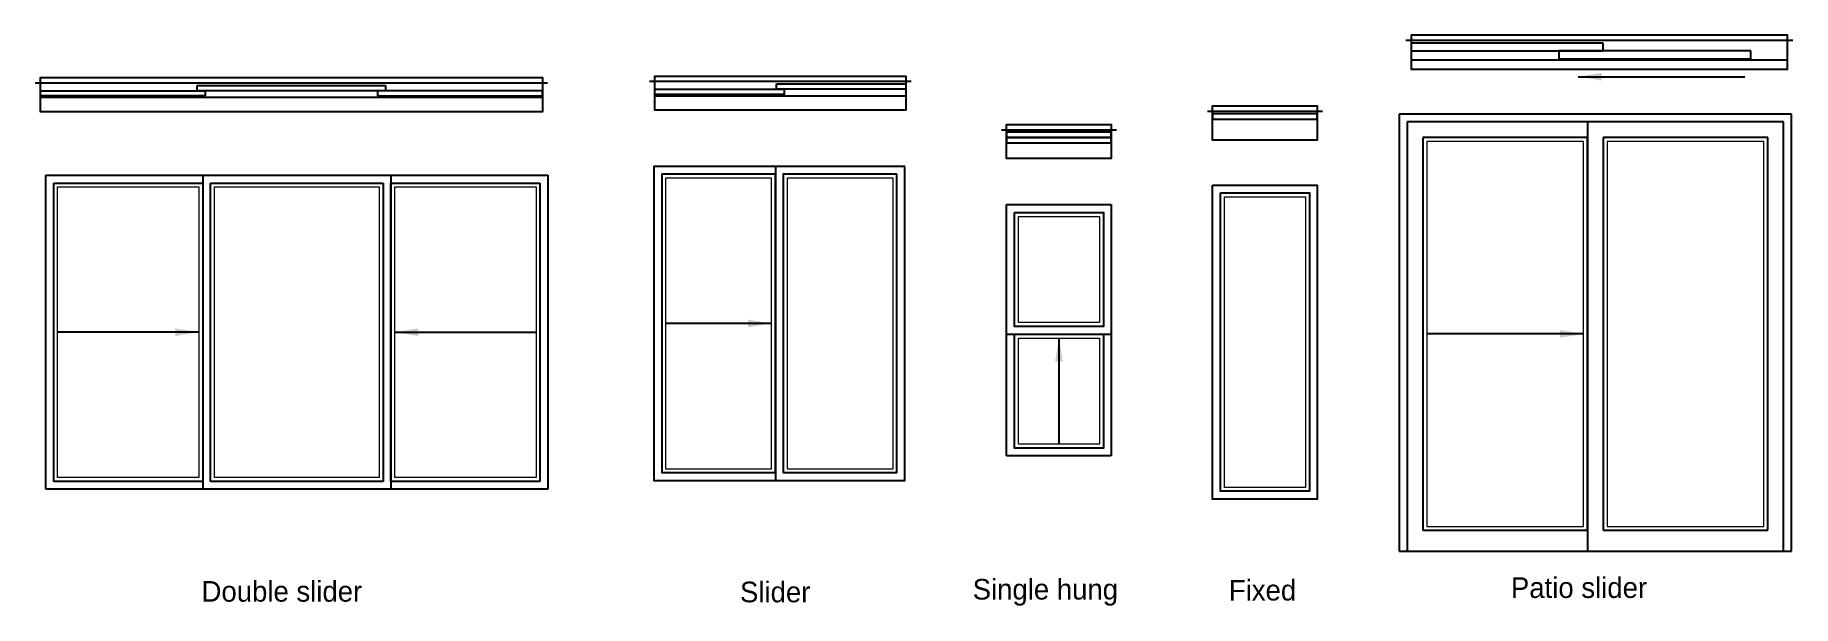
# Model space of a CAD drawing. Header units: millimetres. Extents: x 4542 to 4878, y 13265 to 13374.
import ezdxf

# ---------------------------------------------------------------- set-up
doc = ezdxf.new("R2010")
doc.units = ezdxf.units.MM
doc.layers.add('TEXT', color=4, linetype='Continuous')
doc.styles.add('Century Gothic', font='')
doc.styles.add('Dims', font='Arial.ttf')
doc.styles.get('Century Gothic').set_extended_font_data('Century Gothic')
doc.dimstyles.new('Arch 48', dxfattribs={"dimscale": 48, "dimtxt": 0.09375, "dimasz": 0.09375, "dimexe": 0.0625, "dimexo": 0.12, "dimgap": 0.023438, "dimtad": 1, "dimdec": 4, "dimzin": 3, "dimdsep": 46, "dimlunit": 4, "dimtxsty": 'Dims', "dimblk": 'ARCHTICK', "dimcen": 0.09, "dimadec": 0, "dimazin": 0, "dimtfac": 1, "dimtdec": 4, "dimtofl": 0, "dimtmove": 0, "dimatfit": 3, "dimfxl": 0, "dimfrac": 1, "dimtolj": 1, "dimtzin": 0, "dimarcsym": 0})

# ---------------------------------------------------------------- blocks, each defined once
blk = doc.blocks.new('*U24')
at = {"linetype": 'ByBlock'}
blk.add_lwpolyline([(-11, 0), (-10, 0), (-10, 1), (10, 1), (10, 0), (11, 0)], dxfattribs=at)
for points in [[(-10, 0), (10, 0), (10, -5.5), (-10, -5.5)], [(-10, -1.5), (10, -1.5), (10, -0.5), (-10, -0.5)]]:
    blk.add_lwpolyline(points, close=True, dxfattribs=at)
blk = doc.blocks.new('*U20')
at = {"linetype": 'ByBlock'}
blk.add_lwpolyline([(-11, 0), (-10, 0), (-10, 1), (10, 1), (10, 0), (11, 0)], dxfattribs=at)
for points in [[(-10, 0), (10, 0), (10, -5.5), (-10, -5.5)], [(-10, -1.5), (10, -1.5), (10, -0.5), (-10, -0.5)], [(-10, -2.5), (10, -2.5), (10, -1.5), (-10, -1.5)]]:
    blk.add_lwpolyline(points, close=True, dxfattribs=at)
blk = doc.blocks.new('*U21')
blk.add_line((-24, -2.75), (24, -2.75))
at = {"linetype": 'ByBlock'}
blk.add_lwpolyline([(-25, 0), (-24, 0), (-24, 1), (24, 1), (24, 0), (25, 0)], dxfattribs=at)
blk.add_lwpolyline([(-24, 0), (24, 0), (24, -5.5), (-24, -5.5)], close=True, dxfattribs=at)
for points in [[(-24, -1.5), (0.75, -1.5), (0.75, -2.5), (-24, -2.5)], [(-0.75, -0.5), (24, -0.5), (24, -1.5), (-0.75, -1.5)]]:
    blk.add_lwpolyline(points, close=True)
blk = doc.blocks.new('*U22')
for p, q in [((-48, -1.5), (-16.5, -1.5)), ((-48, -2.5), (-48, -1.5)), ((-16.5, -2.5), (-48, -2.5)), ((-48, -2.75), (48, -2.75)), ((-18, -0.5), (18, -0.5)), ((-18, -1.5), (-18, -0.5)), ((18, -1.5), (-18, -1.5)), ((-16.5, -1.5), (-16.5, -2.5)), ((48, -1.5), (16.5, -1.5)), ((16.5, -1.5), (16.5, -2.5)), ((16.5, -2.5), (48, -2.5)), ((18, -0.5), (18, -1.5)), ((48, -2.5), (48, -1.5))]:
    blk.add_line(p, q)
at = {"linetype": 'ByBlock'}
blk.add_lwpolyline([(-49, 0), (-48, 0), (-48, 1), (48, 1), (48, 0), (49, 0)], dxfattribs=at)
blk.add_lwpolyline([(-48, 0), (48, 0), (48, -5.5), (-48, -5.5)], close=True, dxfattribs=at)
blk = doc.blocks.new('_ArchTick')
at = {"color": 0, "linetype": 'ByBlock', "const_width": 0.15}
blk.add_lwpolyline([(-0.5, -0.5), (0.5, 0.5)], dxfattribs=at)
blk = doc.blocks.new('*U29')
at = {"linetype": 'ByBlock'}
for points in [[(0, 0), (20, 0), (20, -60), (0, -60), (0, 0)], [(1.5, -1.5), (18.5, -1.5), (18.5, -58.5), (1.5, -58.5), (1.5, -1.5)]]:
    blk.add_lwpolyline(points, dxfattribs=at)
at = {"linetype": 'ByBlock', "lineweight": 5}
blk.add_lwpolyline([(2.25, -2.25), (17.75, -2.25), (17.75, -57.75), (2.25, -57.75), (2.25, -2.25)], dxfattribs=at)
blk = doc.blocks.new('*U23')
blk.add_line((36, -3.75), (-36, -3.75))
at = {"linetype": 'ByBlock'}
blk.add_lwpolyline([(37, 0), (36, 0), (36, 1), (-36, 1), (-36, 0), (-37, 0)], dxfattribs=at)
blk.add_lwpolyline([(36, 0), (-36, 0), (-36, -5.5), (36, -5.5)], close=True, dxfattribs=at)
for points in [[(0.75, -0.5), (-36, -0.5), (-36, -2), (0.75, -2)], [(29, -2), (-7.75, -2), (-7.75, -3.5), (29, -3.5)]]:
    blk.add_lwpolyline(points, close=True)
blk.add_leader([(-4.06, -6.93), (27.84, -6.93)], dimstyle='Arch 48', override={"dimgap": 0.023438, "dimtad": 0})
blk = doc.blocks.new('*U26')
at = {"linetype": 'ByBlock'}
for p, q in [((0, 83.5), (-75, 83.5)), ((-75, 83.5), (-75, 0)), ((-1.5, 82), (-73.5, 82)), ((-73.5, 82), (-73.5, 0)), ((-39, 82), (-39, 0)), ((-1.5, 0), (-1.5, 82)), ((0, 0), (0, 83.5)), ((-39, 79), (-70.5, 79)), ((-70.5, 79), (-70.5, 4)), ((-39, 4), (-39, 79)), ((-4.5, 79), (-36, 79)), ((-36, 79), (-36, 4)), ((-4.5, 4), (-4.5, 79)), ((-70.5, 4), (-39, 4)), ((-36, 4), (-4.5, 4)), ((-75, 0), (-73.5, 0)), ((-73.5, 0), (-1.5, 0)), ((-1.5, 0), (0, 0))]:
    blk.add_line(p, q, dxfattribs=at)
at = {"linetype": 'ByBlock', "lineweight": 5}
for p, q in [((-39.75, 78.25), (-69.75, 78.25)), ((-69.75, 78.25), (-69.75, 4.75)), ((-39.75, 4.75), (-39.75, 78.25)), ((-5.25, 78.25), (-35.25, 78.25)), ((-35.25, 78.25), (-35.25, 4.75)), ((-5.25, 4.75), (-5.25, 78.25)), ((-69.75, 4.75), (-39.75, 4.75)), ((-35.25, 4.75), (-5.25, 4.75))]:
    blk.add_line(p, q, dxfattribs=at)
at = {"lineweight": -3}
blk.add_leader([(-39.75, 41.5), (-69.75, 41.5)], dimstyle='Arch 48', override={"dimgap": 0.023438, "dimtad": 0}, dxfattribs=at)
blk = doc.blocks.new('*U27')
at = {"linetype": 'ByBlock'}
for p, q in [((-48, 0), (48, 0)), ((-48, -60), (-48, 0)), ((-18, 0), (-18, -60)), ((18, 0), (18, -60)), ((48, 0), (48, -60)), ((-46.5, -1.5), (-18, -1.5)), ((-46.5, -58.5), (-46.5, -1.5)), ((-18, -1.5), (-18, -58.5)), ((-16.5, -1.5), (16.5, -1.5)), ((-16.5, -58.5), (-16.5, -1.5)), ((16.5, -1.5), (16.5, -58.5)), ((18, -1.5), (46.5, -1.5)), ((18, -58.5), (18, -1.5)), ((46.5, -1.5), (46.5, -58.5)), ((48, -60), (-48, -60)), ((-18, -58.5), (-46.5, -58.5)), ((16.5, -58.5), (-16.5, -58.5)), ((46.5, -58.5), (18, -58.5))]:
    blk.add_line(p, q, dxfattribs=at)
at = {"linetype": 'ByBlock', "lineweight": 5}
for p, q in [((-45.75, -2.25), (-18.75, -2.25)), ((-45.75, -57.75), (-45.75, -2.25)), ((-18.75, -2.25), (-18.75, -57.75)), ((-15.75, -2.25), (15.75, -2.25)), ((-15.75, -57.75), (-15.75, -2.25)), ((15.75, -2.25), (15.75, -57.75)), ((18.75, -2.25), (45.75, -2.25)), ((18.75, -57.75), (18.75, -2.25)), ((45.75, -2.25), (45.75, -57.75)), ((-18.75, -57.75), (-45.75, -57.75)), ((15.75, -57.75), (-15.75, -57.75)), ((45.75, -57.75), (18.75, -57.75))]:
    blk.add_line(p, q, dxfattribs=at)
at = {"linetype": 'ByBlock', "lineweight": -3}
for points in [[(-18.75, -30), (-45.75, -30)], [(18.75, -30), (45.75, -30)]]:
    blk.add_leader(points, dimstyle='Arch 48', override={"dimgap": 0.023438, "dimtad": 0}, dxfattribs=at)
blk = doc.blocks.new('*U28')
at = {"linetype": 'ByBlock'}
blk.add_line((-0.75, 0), (-0.75, -60), dxfattribs=at)
for points in [[(24, 0), (-24, 0), (-24, -60), (24, -60), (24, 0)], [(-0.75, -1.5), (-22.5, -1.5), (-22.5, -58.5), (-0.75, -58.5), (-0.75, -1.5)], [(22.5, -1.5), (0.75, -1.5), (0.75, -58.5), (22.5, -58.5), (22.5, -1.5)]]:
    blk.add_lwpolyline(points, dxfattribs=at)
at = {"linetype": 'ByBlock', "lineweight": 5}
for points in [[(-1.5, -2.25), (-21.75, -2.25), (-21.75, -57.75), (-1.5, -57.75), (-1.5, -2.25)], [(21.75, -2.25), (1.5, -2.25), (1.5, -57.75), (21.75, -57.75), (21.75, -2.25)]]:
    blk.add_lwpolyline(points, dxfattribs=at)
at = {"linetype": 'ByBlock', "lineweight": -3}
blk.add_leader([(-1.5, -30), (-21.75, -30)], dimstyle='Arch 48', override={"dimgap": 0.023438, "dimtad": 0}, dxfattribs=at)
blk = doc.blocks.new('*U30')
at = {"linetype": 'ByBlock'}
for p, q in [((0, 0), (20, 0)), ((0, -48), (0, 0)), ((20, 0), (20, -48)), ((0, -24.75), (20, -24.75)), ((20, -48), (0, -48))]:
    blk.add_line(p, q, dxfattribs=at)
for points in [[(1.5, -1.5), (18.5, -1.5), (18.5, -23.25), (1.5, -23.25), (1.5, -1.5)], [(1.5, -24.75), (18.5, -24.75), (18.5, -46.5), (1.5, -46.5), (1.5, -24.75)]]:
    blk.add_lwpolyline(points, dxfattribs=at)
at = {"linetype": 'ByBlock', "lineweight": 5}
for points in [[(2.25, -2.25), (17.75, -2.25), (17.75, -22.5), (2.25, -22.5), (2.25, -2.25)], [(2.25, -25.5), (17.75, -25.5), (17.75, -45.75), (2.25, -45.75), (2.25, -25.5)]]:
    blk.add_lwpolyline(points, dxfattribs=at)
at = {"lineweight": -3}
blk.add_leader([(10, -25.5), (10, -45.75)], dimstyle='Arch 48', override={"dimgap": 0.023438, "dimtad": 0}, dxfattribs=at)

msp = doc.modelspace()

# ---------------------------------------------------------------- block references
for name, p in [('*U23', (4840.9, 13372.92)), ('*U22', (4590.75, 13364.81)), ('*U21', (4684.26, 13365.11)), ('*U24', (4776.94, 13359.4)), ('*U20', (4737.54, 13355.87)), ('*U26', (4877.63, 13275.35)), ('*U27', (4591.79, 13347.18)), ('*U28', (4684.07, 13348.86)), ('*U29', (4766.94, 13345.29)), ('*U30', (4727.54, 13341.55))]:
    msp.add_blockref(name, p)

# ---------------------------------------------------------------- texts
at = {"layer": 'TEXT', "char_height": 3.937, "attachment_point": 1, "style": 'Century Gothic'}
for s, width, insert in [('Double slider', 1224.0501, (4573.57, 13269.65)), ('Slider', 468.7603, (4676.55, 13269.53)), ('Single hung', 917.7603, (4721.04, 13270.05)), ('Fixed', 468.7603, (4770.04, 13269.87)), ('Patio slider', 1224.0501, (4823.99, 13270.36))]:
    msp.add_mtext_dynamic_manual_height_columns(s, width=width, gutter_width=1, heights=[0], dxfattribs=dict(at, insert=insert))

doc.saveas('drawing.dxf')
